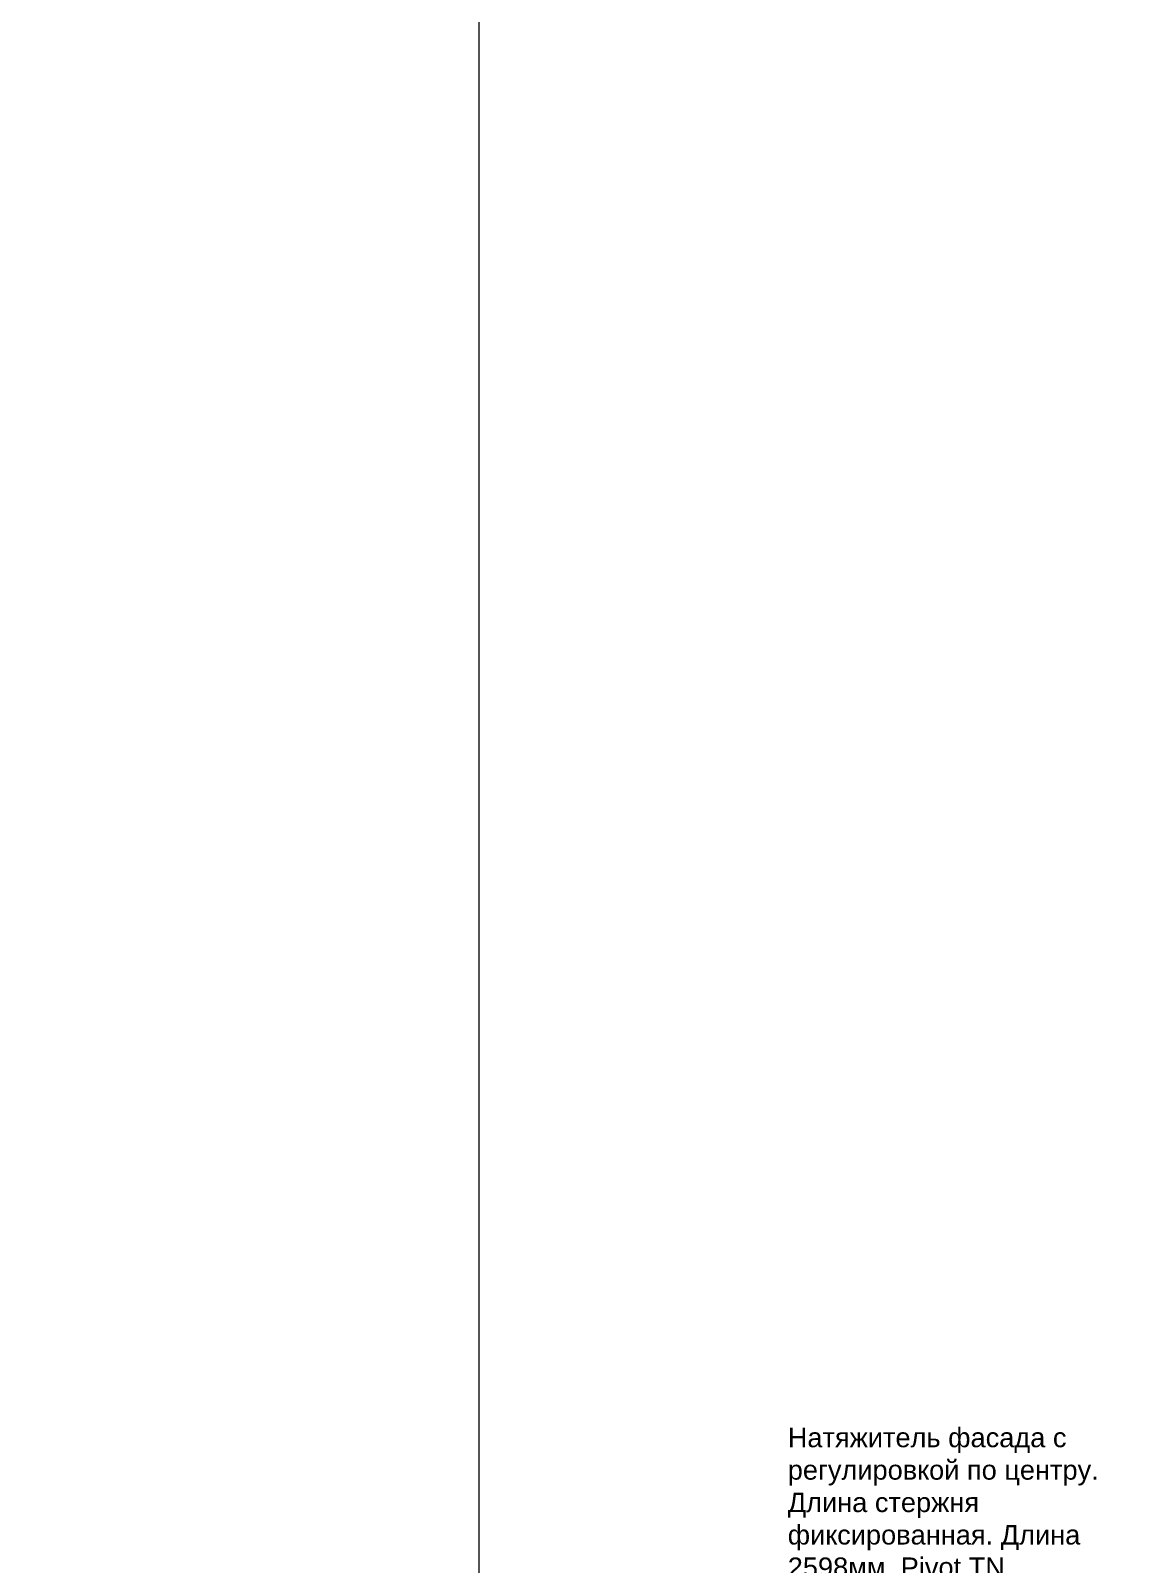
# Model space of a CAD drawing. Header units: millimetres. Extents: x 6988 to 52081, y -7456 to 23712.
# Drawn here: x 23618 to 26139, y 4659 to 8128 of the extents above; entities that cross this region are included whole.
import ezdxf

# ---------------------------------------------------------------- set-up
doc = ezdxf.new("R2010")
doc.units = ezdxf.units.MM
doc.layers.add('Линии Размерные и Текст', color=1, linetype='Continuous', lineweight=5)
doc.styles.get("Standard").update_dxf_attribs({"font": 'arial.ttf'})

msp = doc.modelspace()

# ---------------------------------------------------------------- linework, layer by layer
at = {"layer": 'Линии Размерные и Текст'}
for points in [[(24632.167, 14253.981), (11735.399, 14253.981), (11735.399, -1697.73), (24632.167, -1697.73)], [(51175.179, -1697.73), (24632.167, -1697.73), (24632.167, 14253.981), (51175.179, 14253.981)]]:
    msp.add_lwpolyline(points, close=True, dxfattribs=at)

# ---------------------------------------------------------------- texts
at = {"layer": 'Линии Размерные и Текст', "insert": (25330.061, 4967.912), "char_height": 44, "attachment_point": 1}
msp.add_mtext_dynamic_manual_height_columns('Натяжитель фасада с регулировкой по центру. Длина стержня фиксированная. Длина 2598мм. Pivot TN 101.2598.02.\\P3D модель присадки.', width=784.89477, gutter_width=20, heights=[0], dxfattribs=at)

doc.saveas('drawing.dxf')
